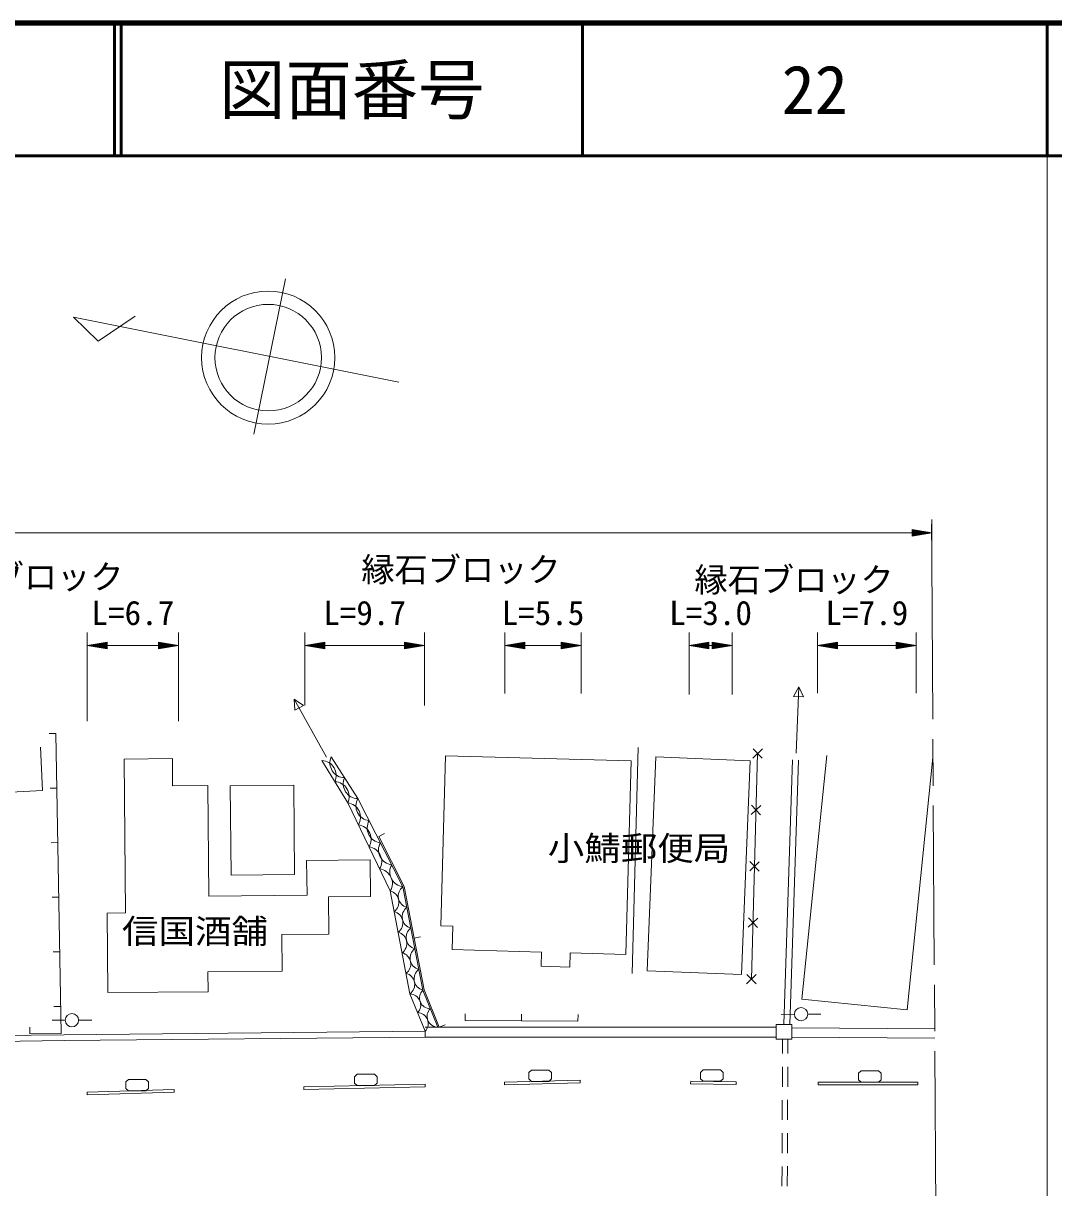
# Model space of a CAD drawing. Units: millimetres, scale not verified. Extents: x 40000 to 680000, y 20000 to 380000.
# Drawn here: x 501878 to 579500, y 292258 to 380000 of the extents above; entities that cross this region are included whole.
import ezdxf
from ezdxf.enums import TextEntityAlignment as Align

# ---------------------------------------------------------------- set-up
doc = ezdxf.new("R2010")
doc.units = ezdxf.units.MM
doc.header["$LTSCALE"] = 1000
doc.linetypes.add('CHAIN', pattern=[18.5, 12, -1.5, 3.5, -1.5])
for name, color, linetype, lineweight in [('M-BGD', 7, 'Continuous', 13), ('M-BMK', 2, 'CHAIN', 13), ('M-BMK-SRVR', 3, 'Continuous', 13), ('M-STR-HTXT', 7, 'Continuous', 13), ('M-STR-STRD', 7, 'Continuous', 13), ('M-TTL', 2, 'Continuous', 140), ('M-TTL-BAND', 7, 'Continuous', 13), ('M-TTL-LINE', 7, 'Continuous', 50)]:
    doc.layers.add(name, color=color, linetype=linetype, lineweight=lineweight)
doc.layers.add('M-TTL-TXT', color=7, linetype='Continuous')
doc.styles.add('ＭＳ ゴシック', font='')
doc.styles.get('ＭＳ ゴシック').set_extended_font_data('MS Gothic')

msp = doc.modelspace()

# ---------------------------------------------------------------- linework, layer by layer
at = {"layer": 'M-BGD'}
for p, q in [((559901, 329272), (560309, 330004)), ((560088, 325009), (560309, 330004)), ((560309, 330004), (560650, 329238)), ((524709, 324705), (522286, 329078)), ((522321, 328241), (522286, 329078)), ((522286, 329078), (522977, 328604)), ((560650, 329238), (559901, 329272)), ((522977, 328604), (522321, 328241)), ((504323, 326483), (503823, 326474)), ((503337, 322200), (503166, 325460)), ((525074, 324717), (527080, 321581)), ((533676, 324809), (533321, 311988)), ((547677, 324421), (533676, 324809)), ((548208, 325439), (547746, 308396)), ((556730, 307972), (557193, 324977)), ((556830, 324633), (557556, 325320)), ((556849, 325340), (557537, 324614)), ((560529, 306468), (562405, 324817)), ((513110, 324594), (509475, 324558)), ((509475, 324558), (509588, 312959)), ((513130, 322541), (513110, 324594)), ((526321, 321259), (524374, 324440)), ((547273, 309835), (547677, 324421)), ((559177, 304573), (559828, 324501)), ((559627, 304558), (560277, 324486)), ((497824, 321911), (503337, 322200)), ((504397, 322371), (503897, 322362)), ((515785, 322567), (513130, 322541)), ((515866, 314225), (515785, 322567)), ((529522, 314617), (526321, 321259)), ((527080, 321581), (530479, 314934)), ((556714, 320382), (557440, 321069)), ((556733, 321089), (557421, 320362)), ((528654, 318722), (529099, 318949)), ((504470, 318259), (503970, 318250)), ((527998, 316972), (523224, 316925)), ((523224, 316925), (523250, 314297)), ((528025, 314208), (527998, 316972)), ((556598, 316131), (557324, 316818)), ((556618, 316837), (557305, 316111)), ((504543, 314147), (504043, 314139)), ((523250, 314297), (515866, 314225)), ((524875, 314178), (528025, 314208)), ((524902, 311366), (524875, 314178)), ((531006, 306857), (529522, 314617)), ((530479, 314934), (531970, 307142)), ((509588, 312959), (508184, 312945)), ((508184, 312945), (508243, 306957)), ((556483, 311879), (557209, 312567)), ((556502, 312586), (557189, 311860)), ((533321, 311988), (534245, 311963)), ((534245, 311963), (534196, 310198)), ((521358, 311331), (524902, 311366)), ((521385, 308582), (521358, 311331)), ((531320, 311068), (531812, 311162)), ((504617, 310035), (504117, 310027)), ((534196, 310198), (540908, 310012)), ((540908, 310012), (540879, 308944)), ((543045, 308884), (543075, 309952)), ((543075, 309952), (547273, 309835)), ((540879, 308944), (543045, 308884)), ((515779, 308527), (521385, 308582)), ((515794, 307030), (515779, 308527)), ((556367, 307628), (557093, 308316)), ((556386, 308335), (557074, 307609)), ((531970, 307142), (533099, 304355)), ((508243, 306957), (515794, 307030)), ((532146, 304044), (531006, 306857)), ((504690, 305923), (504190, 305915)), ((535163, 304868), (535166, 305368)), ((535163, 304868), (535166, 305368)), ((505044, 304875), (504044, 304871)), ((506044, 304881), (507044, 304889)), ((533207, 304355), (533670, 304543)), ((543663, 304817), (535163, 304868)), ((539413, 304842), (539416, 305342)), ((543663, 304817), (543666, 305317)), ((558598, 304558), (559779, 304558)), ((558598, 303448), (558598, 304558)), ((559967, 305329), (558967, 305321)), ((559779, 304558), (559779, 303448)), ((560967, 305331), (561967, 305327)), ((493886, 303671), (504946, 303790)), ((502367, 303855), (502365, 304355)), ((504946, 303790), (532146, 304044)), ((504950, 303340), (532150, 303594)), ((532146, 304044), (532150, 303594)), ((532150, 304355), (558598, 304361)), ((532150, 303594), (558598, 303600)), ((559779, 303600), (570537, 303530)), ((559784, 304304), (570542, 304234)), ((493890, 303221), (504950, 303340)), ((559779, 303448), (558598, 303448)), ((559075, 303450), (559071, 302366)), ((559475, 303448), (559471, 302368)), ((540166, 301125), (539966, 300939)), ((541468, 301125), (540166, 301125)), ((541468, 301125), (541668, 300939)), ((553088, 301130), (552888, 300944)), ((554390, 301130), (553088, 301130)), ((554390, 301130), (554590, 300944)), ((559067, 301366), (559061, 299866)), ((559467, 301368), (559461, 299868)), ((564990, 301064), (564790, 300878)), ((566292, 301064), (564990, 301064)), ((566292, 301064), (566492, 300878)), ((509811, 300410), (509611, 300224)), ((509611, 299741), (509611, 300224)), ((511112, 300410), (509811, 300410)), ((511112, 300410), (511312, 300224)), ((511312, 299741), (511312, 300224)), ((527024, 300804), (526824, 300618)), ((526824, 300135), (526824, 300618)), ((527024, 299950), (526824, 300135)), ((528326, 300804), (527024, 300804)), ((528326, 300804), (528526, 300618)), ((528326, 299950), (528526, 300135)), ((528526, 300135), (528526, 300618)), ((539966, 300456), (539966, 300939)), ((540166, 300271), (539966, 300456)), ((541468, 300271), (540166, 300271)), ((541468, 300271), (541668, 300456)), ((541668, 300456), (541668, 300939)), ((552888, 300461), (552888, 300944)), ((553088, 300275), (552888, 300461)), ((554390, 300275), (553088, 300275)), ((554390, 300275), (554590, 300461)), ((554590, 300461), (554590, 300944)), ((564790, 300395), (564790, 300878)), ((564990, 300210), (564790, 300395)), ((566292, 300210), (564990, 300210)), ((566292, 300210), (566492, 300395)), ((566492, 300395), (566492, 300878)), ((509811, 299556), (509611, 299741)), ((511112, 299556), (509811, 299556)), ((511112, 299556), (511312, 299741)), ((528326, 299950), (527024, 299950)), ((559057, 298866), (559052, 297366)), ((559457, 298868), (559452, 297368)), ((559048, 296366), (559042, 294866)), ((559448, 296369), (559442, 294869)), ((559038, 293866), (559032, 292366)), ((559438, 293869), (559432, 292369))]:
    msp.add_line(p, q, dxfattribs=at)
for points in [[(504323, 326483), (504726, 303868), (502367, 303855)], [(570407, 324670), (568463, 305657), (560529, 306468)], [(533207, 304355), (532066, 307170), (530575, 314967), (528654, 318722)]]:
    msp.add_lwpolyline(points, dxfattribs=at)
for points in [[(555970, 308319), (556633, 324421), (549526, 324714), (548863, 308611)], [(517542, 315808), (517469, 322550), (522247, 322601), (522320, 315860)]]:
    msp.add_lwpolyline(points, close=True, dxfattribs=at)
for centre in [(505544, 304877), (560467, 305333)]:
    msp.add_circle(centre, 500, dxfattribs=at)
for centre, radius, start, end in [((526095, 324264), 1116, 156.09433, 269.09084), ((524332, 323322), 1120, 335.06903, 87.87434), ((527097, 322696), 1116, 156.09433, 269.09084), ((525306, 321731), 1120, 335.06903, 87.87434), ((526181, 320169), 1099, 328.76374, 82.69116), ((528057, 321032), 1121, 150.72594, 263.45153), ((526981, 318508), 1099, 328.76374, 82.69116), ((528907, 319371), 1121, 150.72594, 263.45153), ((527782, 316848), 1099, 328.76374, 82.69116), ((529757, 317709), 1121, 150.72594, 263.45153), ((528582, 315188), 1099, 328.76374, 82.69116), ((530607, 316047), 1121, 150.72594, 263.45153), ((529303, 313771), 874, 306.17447, 75.48569), ((531001, 314226), 879, 126.38658, 255.27357), ((531299, 312667), 879, 126.38658, 255.27357), ((529599, 312219), 874, 306.17447, 75.48569), ((529896, 310667), 874, 306.17447, 75.48569), ((531597, 311109), 879, 126.38658, 255.27357), ((530193, 309115), 874, 306.17447, 75.48569), ((531895, 309551), 879, 126.38658, 255.27357), ((530490, 307563), 874, 306.17447, 75.48569), ((532193, 307992), 879, 126.38658, 255.27357), ((532544, 306564), 815, 134.79705, 269.31573), ((530989, 306032), 826, 315.29619, 88.81658), ((531559, 304625), 826, 315.29619, 88.81658), ((533109, 305170), 815, 134.79705, 269.31573)]:
    msp.add_arc(centre, radius, start, end, dxfattribs=at)
at = {"layer": 'M-BMK'}
msp.add_line((570618, 290553), (570298, 342269), dxfattribs=at)
at = {"layer": 'M-BMK-SRVR'}
for p, q in [((519251, 349034), (521632, 360743)), ((505664, 357851), (507530, 356041)), ((530178, 352946), (505664, 357851)), ((507530, 356041), (510302, 357930))]:
    msp.add_line(p, q, dxfattribs=at)
for radius in [5016, 4013]:
    msp.add_circle((520328, 354807), radius, dxfattribs=at)
at = {"layer": 'M-STR-HTXT'}
for p, q in [((570331, 338379), (570331, 342612)), ((371773, 341612), (568831, 341612)), ((570331, 341612), (568831, 341862)), ((568831, 341862), (568831, 341362)), ((569131, 341812), (568831, 341812)), ((568831, 341762), (569431, 341762)), ((569731, 341712), (568831, 341712)), ((568831, 341662), (570031, 341662)), ((570331, 341612), (568831, 341362)), ((570331, 341612), (568831, 341612)), ((568831, 341562), (570031, 341562)), ((569731, 341512), (568831, 341512)), ((568831, 341462), (569431, 341462)), ((569131, 341412), (568831, 341412)), ((506689, 327424), (506689, 334105)), ((513573, 327424), (513573, 334105)), ((523084, 328596), (523084, 334105)), ((532096, 328596), (532096, 334105)), ((538148, 329494), (538148, 334105)), ((543901, 329494), (543901, 334105)), ((552032, 329427), (552032, 334105)), ((555274, 329427), (555274, 334105)), ((561709, 329527), (561709, 334105)), ((569141, 329527), (569141, 334105)), ((506689, 333105), (508189, 333355)), ((506689, 333105), (508189, 332855)), ((506689, 333105), (508189, 333105)), ((508189, 333155), (506989, 333155)), ((508189, 333055), (506989, 333055)), ((507289, 333205), (508189, 333205)), ((507289, 333005), (508189, 333005)), ((508189, 333255), (507589, 333255)), ((508189, 332955), (507589, 332955)), ((507889, 333305), (508189, 333305)), ((507889, 332905), (508189, 332905)), ((508189, 332855), (508189, 333355)), ((508189, 333105), (512073, 333105)), ((513573, 333105), (512073, 333355)), ((512073, 333355), (512073, 332855)), ((512373, 333305), (512073, 333305)), ((512073, 333255), (512673, 333255)), ((512973, 333205), (512073, 333205)), ((512073, 333155), (513273, 333155)), ((513573, 333105), (512073, 332855)), ((513573, 333105), (512073, 333105)), ((512073, 333055), (513273, 333055)), ((512973, 333005), (512073, 333005)), ((512073, 332955), (512673, 332955)), ((512373, 332905), (512073, 332905)), ((523084, 333105), (524584, 333355)), ((523084, 333105), (524584, 332855)), ((523084, 333105), (524584, 333105)), ((524584, 333155), (523384, 333155)), ((524584, 333055), (523384, 333055)), ((523684, 333205), (524584, 333205)), ((523684, 333005), (524584, 333005)), ((524584, 333255), (523984, 333255)), ((524584, 332955), (523984, 332955)), ((524284, 333305), (524584, 333305)), ((524284, 332905), (524584, 332905)), ((524584, 332855), (524584, 333355)), ((524584, 333105), (530596, 333105)), ((532096, 333105), (530596, 333355)), ((530596, 333355), (530596, 332855)), ((530896, 333305), (530596, 333305)), ((530596, 333255), (531196, 333255)), ((531496, 333205), (530596, 333205)), ((530596, 333155), (531796, 333155)), ((532096, 333105), (530596, 332855)), ((532096, 333105), (530596, 333105)), ((530596, 333055), (531796, 333055)), ((531496, 333005), (530596, 333005)), ((530596, 332955), (531196, 332955)), ((530896, 332905), (530596, 332905)), ((538148, 333105), (539648, 333355)), ((538148, 333105), (539648, 332855)), ((538148, 333105), (539648, 333105)), ((539648, 333155), (538448, 333155)), ((539648, 333055), (538448, 333055)), ((538748, 333205), (539648, 333205)), ((538748, 333005), (539648, 333005)), ((539648, 333255), (539048, 333255)), ((539648, 332955), (539048, 332955)), ((539348, 333305), (539648, 333305)), ((539348, 332905), (539648, 332905)), ((539648, 332855), (539648, 333355)), ((539648, 333105), (542401, 333105)), ((543901, 333105), (542401, 333355)), ((542401, 333355), (542401, 332855)), ((542701, 333305), (542401, 333305)), ((542401, 333255), (543001, 333255)), ((543301, 333205), (542401, 333205)), ((542401, 333155), (543601, 333155)), ((543901, 333105), (542401, 332855)), ((543901, 333105), (542401, 333105)), ((542401, 333055), (543601, 333055)), ((543301, 333005), (542401, 333005)), ((542401, 332955), (543001, 332955)), ((542701, 332905), (542401, 332905)), ((552032, 333105), (553532, 333355)), ((552032, 333105), (553532, 332855)), ((552032, 333105), (553532, 333105)), ((553532, 333155), (552332, 333155)), ((553532, 333055), (552332, 333055)), ((552632, 333205), (553532, 333205)), ((552632, 333005), (553532, 333005)), ((553532, 333255), (552932, 333255)), ((553532, 332955), (552932, 332955)), ((553232, 333305), (553532, 333305)), ((553232, 332905), (553532, 332905)), ((553532, 332855), (553532, 333355)), ((553532, 333105), (553774, 333105)), ((555274, 333105), (553774, 333355)), ((553774, 333355), (553774, 332855)), ((554074, 333305), (553774, 333305)), ((553774, 333255), (554374, 333255)), ((554674, 333205), (553774, 333205)), ((553774, 333155), (554974, 333155)), ((555274, 333105), (553774, 332855)), ((555274, 333105), (553774, 333105)), ((553774, 333055), (554974, 333055)), ((554674, 333005), (553774, 333005)), ((553774, 332955), (554374, 332955)), ((554074, 332905), (553774, 332905)), ((561709, 333105), (563209, 333355)), ((561709, 333105), (563209, 332855)), ((561709, 333105), (563209, 333105)), ((563209, 333155), (562009, 333155)), ((563209, 333055), (562009, 333055)), ((562309, 333205), (563209, 333205)), ((562309, 333005), (563209, 333005)), ((563209, 333255), (562609, 333255)), ((563209, 332955), (562609, 332955)), ((562909, 333305), (563209, 333305)), ((562909, 332905), (563209, 332905)), ((563209, 332855), (563209, 333355)), ((563209, 333105), (567641, 333105)), ((569141, 333105), (567641, 333355)), ((567641, 333355), (567641, 332855)), ((567941, 333305), (567641, 333305)), ((567641, 333255), (568241, 333255)), ((568541, 333205), (567641, 333205)), ((567641, 333155), (568841, 333155)), ((569141, 333105), (567641, 332855)), ((569141, 333105), (567641, 333105)), ((567641, 333055), (568841, 333055)), ((568541, 333005), (567641, 333005)), ((567641, 332955), (568241, 332955)), ((567941, 332905), (567641, 332905))]:
    msp.add_line(p, q, dxfattribs=at)
at = {"layer": 'M-STR-STRD'}
for p, q in [((538116, 300219), (543817, 300363)), ((538116, 300219), (538121, 300019)), ((538121, 300019), (543818, 300163)), ((543817, 300363), (543818, 300163)), ((552152, 300291), (552149, 300091)), ((552149, 300091), (555583, 300035)), ((552152, 300291), (555585, 300235)), ((555585, 300235), (555583, 300035)), ((561748, 300203), (569269, 300219)), ((561748, 300203), (561748, 300003)), ((569269, 300219), (569270, 300019)), ((506680, 299458), (513231, 299662)), ((506680, 299458), (506686, 299258)), ((506686, 299258), (513237, 299462)), ((513231, 299662), (513237, 299462)), ((523015, 299866), (532152, 300057)), ((523015, 299866), (523019, 299666)), ((523019, 299666), (532157, 299857)), ((532152, 300057), (532157, 299857)), ((561748, 300003), (569270, 300019))]:
    msp.add_line(p, q, dxfattribs=at)
at = {"layer": 'M-TTL'}
msp.add_line((680000, 380000), (40000, 380000), dxfattribs=at)
at = {"layer": 'M-TTL-BAND'}
msp.add_line((579000, 20000), (579000, 370000), dxfattribs=at)
at = {"layer": 'M-TTL-LINE'}
for p, q in [((508747, 380000), (508747, 370000)), ((509247, 380000), (509247, 370000)), ((543997, 380000), (543997, 370000)), ((579000, 380000), (579000, 370000)), ((40000, 370000), (680000, 370000))]:
    msp.add_line(p, q, dxfattribs=at)

# ---------------------------------------------------------------- texts
at = {"layer": 'M-BGD', "style": 'ＭＳ ゴシック', "width": 1.1}
for s, p in [('小鯖郵便局', (548262, 316364)), ('信国酒舗', (514814, 310116))]:
    msp.add_text(s, height=1833, dxfattribs=at).set_placement(p, align=Align.BOTTOM_CENTER)
at = {"layer": 'M-STR-HTXT', "style": 'ＭＳ ゴシック'}
for s, p in [('縁石ブロック', (534847, 337372)), ('縁石ブロック', (501926, 336824)), ('縁石ブロック', (559938, 336605)), ('L=6.7', (510131, 334105)), ('L=9.7', (527590, 334105)), ('L=5.5', (541024, 334105)), ('L=3.0', (553653, 334105)), ('L=7.9', (565425, 334105))]:
    msp.add_text(s, height=1833, dxfattribs=at).set_placement(p, align=Align.BOTTOM_CENTER)
at = {"layer": 'M-TTL-TXT', "style": 'ＭＳ ゴシック'}
for s, p in [('図面番号', (526622, 375000)), ('22', (561497, 375000))]:
    msp.add_text(s, height=3666, dxfattribs=at).set_placement(p, align=Align.MIDDLE_CENTER)

doc.saveas('drawing.dxf')
